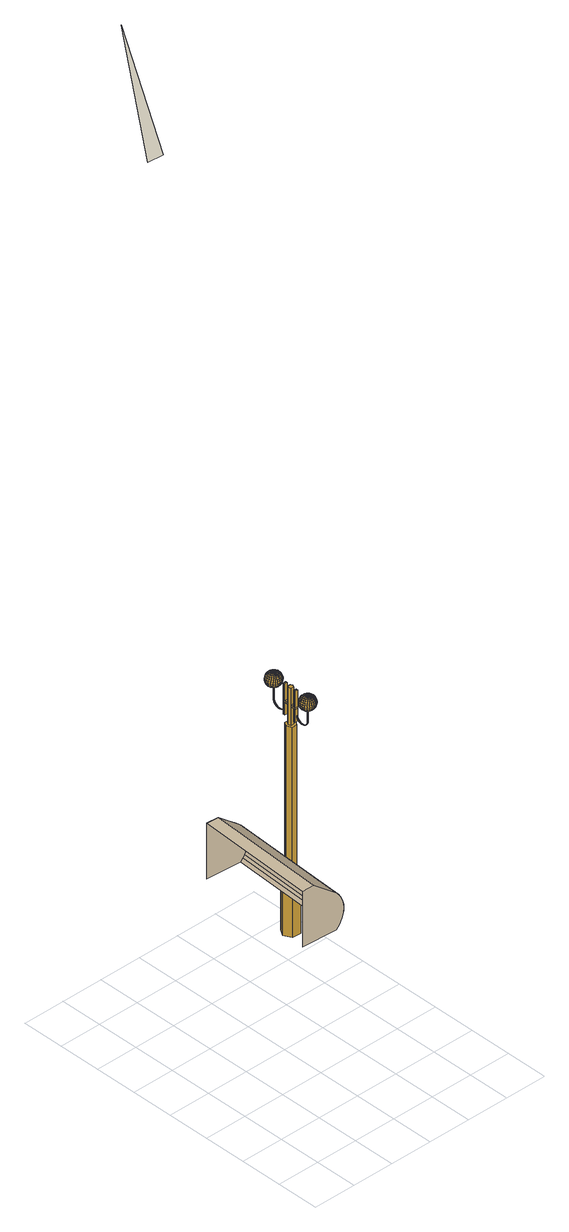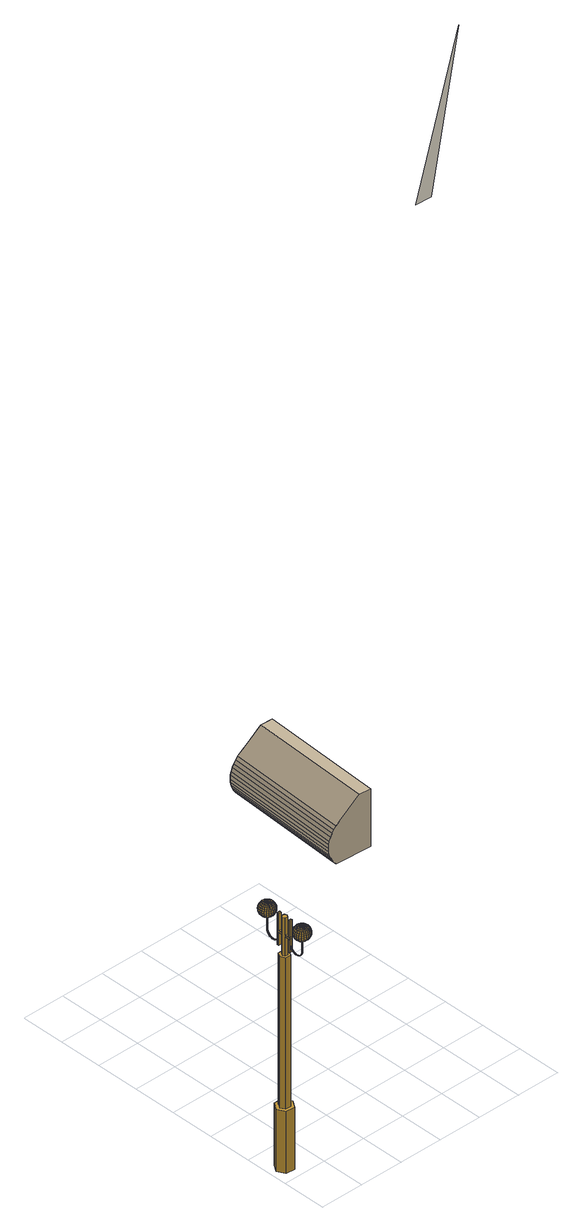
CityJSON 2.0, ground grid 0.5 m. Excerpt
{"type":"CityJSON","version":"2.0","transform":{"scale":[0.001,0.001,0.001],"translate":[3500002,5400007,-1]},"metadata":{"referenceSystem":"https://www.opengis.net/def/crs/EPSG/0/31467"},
"CityObjects":{
"building1":{"type":"Building","children":["building1-1"],"geometry":[{"type":"MultiSurface","lod":"3","boundaries":[[[0,1,2]]],"semantics":{"surfaces":[{"type":"WallSurface"}],"values":[0]}}]},
"building1-1":{"type":"BuildingInstallation","attributes":{"function":"1070"},"parents":["building1"],"geometry":[{"type":"MultiSurface","lod":"3","boundaries":[[[3,4,5,6]],[[7,8,9,10]],[[4,7,10,5]],[[11,12,13,14]],[[15,3,6,16]],[[17,18,19,20,21,22,23,24]],[[19,25,16,6,5,10,9,26,27,14,13,28,29,30,31,22,21,20]],[[32,23,22,31]],[[33,15,16,25]],[[34,35,29,28]],[[18,33,25,19]],[[36,11,14,27]],[[8,37,26,9]],[[37,36,27,26]],[[35,34,12,11,36,37,8,7,4,3,15,33,18,17,24,23,32,38]],[[12,34,28,13]]]}]},
"cityfurniture1":{"type":"CityFurniture","attributes":{"function":"1150"},"geometry":[{"type":"MultiSurface","lod":"3","boundaries":[[[39,40,41,42,43,44,45,46,47,48,49,50,51,52,53,54,55,56,57,58,59,60,61,62,63,64]],[[65,66,67,68,69,70]],[[71,72,66,67]],[[73,74,70,69]],[[75,73,69,68]],[[76,77,78,79]],[[80,81,82,83]],[[78,83,82,79]],[[84,85,86,87]],[[88,89,90,91,92,93]],[[89,94,95,96,91,90]],[[97,98,99,100]],[[101,102,103,104]],[[94,105,106,107,96,95]],[[108,109,98,97]],[[110,111,112]],[[113,110,114]],[[115,111,113,116]],[[111,115,117,118,119,120,114,113]],[[121,115,117]],[[111,110,113]],[[122,123,124,125]],[[105,126,127,88]],[[84,128,129,85]],[[124,130,131,128,84,125]],[[88,127,131,130,132,89]],[[110,112,133,134]],[[89,132,135,94]],[[136,137,138,139,140,141]],[[135,142,143,126,105,94]],[[144,145,146,147]],[[143,129,128,131,127,126]],[[103,148,149,150]],[[142,123,122,85,129,143]],[[147,146,151,109]],[[118,152,153,154,155,148,149,156,157,158,159,160,75,68,67,71,161,162,163,164,165,166,167,151,146,145,168,121,117]],[[169,170,171,172]],[[173,144,147,174]],[[133,168,145,144]],[[175,152,153,170]],[[176,175,170,169]],[[125,77,80,122]],[[125,84,87,177,78,77]],[[178,179,180,181]],[[182,183,137,136]],[[184,182,136,141]],[[112,121,168,133]],[[185,184,141,140]],[[186,185,140,139]],[[170,153,154,171]],[[187,186,139,138]],[[183,187,138,137]],[[119,175,152,118]],[[134,133,144,173]],[[110,112,121,117,188,189,190,114]],[[180,157,158,191]],[[150,149,156,179]],[[174,147,109,108]],[[181,180,191,192]],[[120,176,175,119]],[[193,165,164,194]],[[195,194,196,197]],[[109,151,167,98]],[[104,103,150,198]],[[102,155,148,103]],[[199,160,75,73]],[[200,201,202,203]],[[202,161,71,72]],[[171,154,155,102]],[[204,205,199,206]],[[172,171,102,101]],[[114,110,134,173,174,108,97,100,207,195,197,200,203,208,65,70,74,206,204,192,181,178,198,104,101,172,169,176,120]],[[99,166,165,193]],[[179,156,157,180]],[[188,118,119,189]],[[209,210,211,212]],[[210,213,214,211]],[[215,209,212,216]],[[216,212,211,214,217,218]],[[213,219,217,214]],[[219,220,218,217]],[[220,215,216,218]],[[205,159,160,199]],[[203,202,72,208]],[[201,162,161,202]],[[111,121,112]],[[190,120,114]],[[192,191,205,204]],[[189,119,120,190]],[[196,163,162,201]],[[81,76,79,82]],[[191,158,159,205]],[[197,196,201,200]],[[98,167,166,99]],[[198,150,179,178]],[[85,122,80,83,221,86]],[[86,222,223,87]],[[207,193,194,195]],[[208,72,66,65]],[[206,199,73,74]],[[188,117,118]],[[100,99,193,207]],[[194,164,163,196]],[[105,88,93,106]],[[121,111,115]],[[224,225,226,227]],[[228,229,230,231]],[[224,64,63,227]],[[232,233,234,235]],[[236,237,238,239,240,241,242,243,244,245,246,247,248,249,250,251,252,253,254,255,256,257,258,259]],[[260,261,262,263]],[[264,265,225,224]],[[266,106,93,267]],[[260,56,55,263]],[[268,269,270,271]],[[225,268,271,226]],[[272,273,274,275]],[[261,276,277,262]],[[278,279,280,281]],[[282,283,284,285]],[[95,286,287,90]],[[265,288,268,225]],[[78,177,221,83]],[[288,289,269,268]],[[290,291,292,293]],[[235,234,294,295]],[[296,297,298,299]],[[300,301,302,303]],[[301,304,305,302]],[[304,306,307,305]],[[308,309,310,311]],[[309,312,313,310]],[[273,235,295,274]],[[300,46,45,303]],[[312,296,299,313]],[[314,308,311,315]],[[306,316,317,307]],[[316,318,319,317]],[[318,320,321,319]],[[322,323,324,325]],[[326,327,328,329]],[[226,271,278,229]],[[330,326,329,331]],[[332,330,331,333]],[[334,335,336,337]],[[338,334,337,339]],[[227,226,229,228]],[[328,322,325,340]],[[323,338,339,324]],[[227,63,62,228]],[[269,332,333,270]],[[341,285,314,320]],[[342,343,335,334]],[[344,342,334,338]],[[345,344,338,323]],[[346,345,323,322]],[[327,346,322,328]],[[347,348,327,326]],[[349,347,326,330]],[[350,349,330,332]],[[289,350,332,269]],[[351,290,293,352]],[[353,351,352,354]],[[355,353,354,356]],[[357,355,356,358]],[[357,49,48,358]],[[359,360,361,362]],[[363,359,362,364]],[[365,363,364,366]],[[367,365,366,283]],[[368,367,283,282]],[[369,370,368,371]],[[372,369,371,291]],[[371,368,282,373]],[[374,375,372,376]],[[375,377,369,372]],[[377,378,370,369]],[[370,379,367,368]],[[379,380,365,367]],[[380,381,363,365]],[[381,382,359,363]],[[382,383,360,359]],[[384,50,49,357]],[[329,328,340,385]],[[331,329,385,386]],[[271,270,279,278]],[[320,314,315,321]],[[315,311,387,388]],[[311,310,389,387]],[[310,313,390,389]],[[313,299,391,390]],[[392,341,320,318]],[[393,392,318,316]],[[394,393,316,306]],[[395,394,306,304]],[[396,397,301,300]],[[396,47,46,300]],[[398,399,296,312]],[[399,400,297,296]],[[397,395,304,301]],[[401,398,312,309]],[[284,401,309,308]],[[285,284,308,314]],[[373,282,285,341]],[[292,373,341,392]],[[293,292,392,393]],[[352,293,393,394]],[[354,352,394,395]],[[402,52,51,403]],[[356,354,395,397]],[[358,356,397,396]],[[358,48,47,396]],[[364,362,399,398]],[[362,361,400,399]],[[283,366,401,284]],[[291,371,373,292]],[[404,405,406,407,408,409]],[[107,410,411,92]],[[87,223,412,177]],[[223,222,413,412]],[[234,414,415,294]],[[106,266,410,107]],[[416,417,418,419]],[[417,420,421,418]],[[420,422,423,421]],[[424,59,58,425]],[[424,426,427,425]],[[428,429,232,430]],[[431,428,430,432]],[[433,434,435,436]],[[222,86,221,413]],[[87,86,221,177]],[[437,96,91,438]],[[90,287,438,91]],[[286,95,96,437]],[[287,286,437,438]],[[439,440,428,431]],[[413,221,177,412]],[[92,91,96,107]],[[83,80,77,78]],[[430,232,235,273]],[[423,431,432,441]],[[442,386,443,444]],[[445,446,447,448,449,450]],[[451,440,439,452,453,454]],[[279,442,444,280]],[[429,455,233,232]],[[441,432,272,456]],[[233,457,414,234]],[[440,458,429,428]],[[386,385,459,443]],[[81,80,77,76]],[[460,426,424,461,231,230]],[[462,416,434,463,280,444]],[[424,461,231,61,60,59]],[[464,420,417,465,443,459]],[[385,340,466,459]],[[434,416,419,435]],[[467,468,469,455]],[[458,467,455,429]],[[470,471,472,473,474,475]],[[281,280,463,434,433,476]],[[476,433,426,460,230,281]],[[452,439,422,477,466,453]],[[455,469,457,233]],[[478,467,458,479,480,481]],[[477,422,420,464,459,466]],[[435,419,482,483]],[[421,423,441,484]],[[418,421,484,485]],[[432,430,273,272]],[[427,436,486,487]],[[425,427,487,488]],[[419,418,485,482]],[[436,435,483,486]],[[106,93,92,107]],[[266,267,411,410]],[[425,58,57,488]],[[426,433,436,427]],[[267,93,92,411]],[[489,490,491,492,493,494]],[[446,495,496,497,448,447]],[[498,499,500,501,402,502]],[[471,404,409,408,473,472]],[[405,503,504,505,407,406]],[[488,57,56,260]],[[422,439,431,423]],[[229,278,281,230]],[[299,298,506,391]],[[303,45,44,507]],[[303,302,508,507]],[[302,305,509,508]],[[305,307,510,509]],[[307,317,511,510]],[[317,319,512,511]],[[319,321,513,512]],[[321,315,388,513]],[[388,387,514,515]],[[387,389,516,514]],[[389,390,517,516]],[[390,391,518,517]],[[391,506,519,518]],[[507,44,43,520]],[[507,508,521,520]],[[508,509,522,521]],[[509,510,523,522]],[[510,511,524,523]],[[511,512,525,524]],[[228,62,61,231]],[[264,39,64,224]],[[526,527,343,342]],[[528,526,342,344]],[[529,528,344,345]],[[530,529,345,346]],[[348,530,346,327]],[[531,532,348,347]],[[533,531,347,349]],[[534,533,349,350]],[[535,534,350,289]],[[536,535,289,288]],[[537,536,288,265]],[[538,537,265,264]],[[538,40,39,264]],[[539,540,527,526]],[[541,539,526,528]],[[542,541,528,529]],[[543,542,529,530]],[[532,543,530,348]],[[544,545,532,531]],[[546,544,531,533]],[[547,546,533,534]],[[548,547,534,535]],[[549,548,535,536]],[[550,549,536,537]],[[551,550,537,538]],[[551,41,40,538]],[[552,553,540,539]],[[554,552,539,541]],[[555,554,541,542]],[[556,555,542,543]],[[545,556,543,532]],[[557,558,545,544]],[[559,557,544,546]],[[560,559,546,547]],[[561,560,547,548]],[[562,561,548,549]],[[563,562,549,550]],[[564,563,550,551]],[[564,42,41,551]],[[565,566,553,552]],[[567,565,552,554]],[[568,567,554,555]],[[569,568,555,556]],[[558,569,556,545]],[[570,515,558,557]],[[525,570,557,559]],[[524,525,559,560]],[[523,524,560,561]],[[522,523,561,562]],[[521,522,562,563]],[[520,521,563,564]],[[520,43,42,564]],[[518,519,566,565]],[[517,518,565,567]],[[516,517,567,568]],[[514,516,568,569]],[[515,514,569,558]],[[513,388,515,570]],[[512,513,570,525]],[[337,336,571,481]],[[339,337,481,480]],[[324,339,480,454]],[[384,572,355,357]],[[572,573,353,355]],[[573,574,351,353]],[[574,376,290,351]],[[376,372,291,290]],[[366,364,398,401]],[[575,374,376,574]],[[576,575,574,573]],[[403,51,50,384]],[[577,578,383,382]],[[579,577,382,381]],[[580,579,381,380]],[[581,580,380,379]],[[378,581,379,370]],[[492,491,378,377]],[[582,492,377,375]],[[497,582,375,374]],[[448,497,374,575]],[[449,448,575,576]],[[501,449,576,583]],[[402,501,583,403]],[[403,583,572,384]],[[583,576,573,572]],[[465,417,416,462,444,443]],[[499,445,450,449,501,500]],[[584,468,467,478,481,571]],[[53,52,402,502,498,54]],[[479,458,440,451,454,480]],[[585,582,497,496,495,586]],[[586,494,493,492,582,585]],[[491,474,581,378]],[[474,473,580,581]],[[473,408,579,580]],[[408,407,577,579]],[[407,505,578,577]],[[456,272,275,587]],[[485,484,588,589]],[[486,483,590,276]],[[482,485,589,591]],[[483,482,591,590]],[[487,486,276,261]],[[484,441,456,588]],[[488,487,261,260]],[[276,590,592,277]],[[590,591,593,592]],[[591,589,594,593]],[[589,588,595,594]],[[588,456,587,595]],[[587,275,470,489]],[[275,274,471,470]],[[274,295,404,471]],[[295,294,405,404]],[[294,415,503,405]],[[263,55,54,498]],[[263,262,499,498]],[[262,277,445,499]],[[277,592,446,445]],[[592,593,495,446]],[[593,594,586,495]],[[594,595,494,586]],[[595,587,489,494]],[[489,470,475,474,491,490]],[[340,325,453,466]],[[325,324,454,453]],[[270,333,442,279]],[[333,331,386,442]],[[263,498,502,402,403,384,357,358,396,300,303,507,520,564,551,538,264,224,227,228,231,461,424,425,488,260]],[[596,597,598,599]],[[600,601,602,603,604,605,606,607,608,609,610,611,612,613,614,615,616,617,618,619,620,621,622,623,624,625]],[[626,627,628,629,630,631]],[[632,633,631,630]],[[634,635,627,628]],[[634,636,629,628]],[[637,638,639,640]],[[641,642,643,644]],[[645,646,638,637]],[[647,648,649]],[[647,650,651]],[[652,653,654]],[[648,647,650]],[[647,649,655,656]],[[657,658,659,660]],[[643,661,662,663]],[[660,659,664,646]],[[665,666,654,653,667,658,659,664,668,669,670,671,672,673,674,632,630,629,636,675,676,677,678,679,662,661,680,681,682]],[[683,684,685,686]],[[687,657,660,688]],[[655,667,658,657]],[[689,665,682,684]],[[690,689,684,683]],[[691,692,693,694]],[[649,653,667,655]],[[684,682,681,685]],[[689,695,666,665]],[[656,655,657,687]],[[693,678,677,696]],[[663,662,679,692]],[[688,660,646,645]],[[694,693,696,697]],[[690,698,695,689]],[[699,670,671,700]],[[701,700,702,703]],[[646,664,668,638]],[[644,643,663,704]],[[642,680,661,643]],[[705,675,636,634]],[[706,707,708,709]],[[708,674,632,633]],[[685,681,680,642]],[[710,711,705,712]],[[686,685,642,641]],[[651,647,656,687,688,645,637,640,713,701,703,706,709,714,626,627,635,712,710,697,694,691,704,644,641,686,683,690,698]],[[639,669,670,699]],[[692,679,678,693]],[[711,676,675,705]],[[709,708,633,714]],[[707,673,674,708]],[[648,653,649]],[[697,696,711,710]],[[702,672,673,707]],[[696,677,676,711]],[[703,702,707,706]],[[638,668,669,639]],[[704,663,692,691]],[[713,699,700,701]],[[633,714,626,631]],[[712,705,634,635]],[[640,639,699,713]],[[700,671,672,702]],[[648,653,652]],[[715,716,717,718]],[[719,720,721,722]],[[625,715,718,624]],[[723,724,725,726]],[[727,728,729,730,731,732,733,734,735,736,737,738,739,740,741,742,743,744,745,746,747,748,749,750]],[[751,752,753,754]],[[755,756,716,715]],[[617,751,754,616]],[[757,758,759,760]],[[716,757,760,717]],[[761,762,763,764]],[[752,765,766,753]],[[767,768,769,770]],[[771,772,773,774]],[[756,775,757,716]],[[775,776,758,757]],[[777,778,779,780]],[[726,725,781,782]],[[783,784,785,786]],[[787,788,789,790]],[[788,791,792,789]],[[791,793,794,792]],[[795,796,797,798]],[[796,799,800,797]],[[762,726,782,763]],[[607,787,790,606]],[[799,783,786,800]],[[801,795,798,802]],[[793,803,804,794]],[[803,805,806,804]],[[805,807,808,806]],[[809,810,811,597]],[[812,813,814,815]],[[717,760,767,720]],[[816,812,815,817]],[[818,816,817,819]],[[820,821,822,823]],[[824,820,823,825]],[[718,717,720,719]],[[814,809,597,596]],[[810,824,825,811]],[[624,718,719,623]],[[758,818,819,759]],[[826,774,801,807]],[[827,828,821,820]],[[829,827,820,824]],[[830,829,824,810]],[[831,830,810,809]],[[813,831,809,814]],[[832,833,813,812]],[[834,832,812,816]],[[835,834,816,818]],[[776,835,818,758]],[[836,777,780,837]],[[838,836,837,839]],[[840,838,839,841]],[[842,840,841,843]],[[610,842,843,609]],[[844,845,846,847]],[[848,844,847,849]],[[850,848,849,851]],[[852,850,851,772]],[[853,852,772,771]],[[854,855,853,856]],[[857,854,856,778]],[[856,853,771,858]],[[859,860,857,861]],[[860,862,854,857]],[[862,863,855,854]],[[855,864,852,853]],[[864,865,850,852]],[[865,866,848,850]],[[866,867,844,848]],[[867,868,845,844]],[[611,869,842,610]],[[815,814,596,870]],[[817,815,870,871]],[[760,759,768,767]],[[807,801,802,808]],[[802,798,872,873]],[[798,797,874,872]],[[797,800,875,874]],[[800,786,876,875]],[[877,826,807,805]],[[878,877,805,803]],[[879,878,803,793]],[[880,879,793,791]],[[881,882,788,787]],[[608,881,787,607]],[[883,884,783,799]],[[884,885,784,783]],[[882,880,791,788]],[[886,883,799,796]],[[773,886,796,795]],[[774,773,795,801]],[[858,771,774,826]],[[779,858,826,877]],[[780,779,877,878]],[[837,780,878,879]],[[839,837,879,880]],[[613,887,888,612]],[[841,839,880,882]],[[843,841,882,881]],[[609,843,881,608]],[[849,847,884,883]],[[847,846,885,884]],[[772,851,886,773]],[[778,856,858,779]],[[889,890,891,892,893,894]],[[725,895,896,781]],[[897,898,899,900]],[[898,901,902,899]],[[901,903,904,902]],[[620,905,906,619]],[[905,907,908,906]],[[909,910,723,911]],[[912,909,911,913]],[[914,915,916,917]],[[918,919,909,912]],[[911,723,726,762]],[[904,912,913,920]],[[921,871,922,923]],[[924,925,926,927,928,929]],[[930,919,918,931,598,932]],[[768,921,923,769]],[[910,933,724,723]],[[920,913,761,934]],[[724,935,895,725]],[[919,936,910,909]],[[871,870,937,922]],[[938,907,905,939,722,721]],[[940,897,915,941,769,923]],[[939,905,620,621,622,722]],[[942,901,898,943,922,937]],[[870,596,599,937]],[[915,897,900,916]],[[944,945,946,933]],[[936,944,933,910]],[[947,948,949,950,951,952]],[[770,769,941,915,914,953]],[[953,914,907,938,721,770]],[[931,918,903,954,599,598]],[[933,946,935,724]],[[955,944,936,956,957,958]],[[954,903,901,942,937,599]],[[916,900,959,960]],[[902,904,920,961]],[[899,902,961,962]],[[913,911,762,761]],[[908,917,963,964]],[[906,908,964,965]],[[900,899,962,959]],[[917,916,960,963]],[[619,906,965,618]],[[907,914,917,908]],[[966,967,968,969,970,971]],[[925,972,973,974,927,926]],[[975,976,977,978,887,979]],[[948,889,894,893,950,949]],[[890,980,981,982,892,891]],[[618,965,751,617]],[[903,918,912,904]],[[720,767,770,721]],[[786,785,983,876]],[[606,790,984,605]],[[790,789,985,984]],[[789,792,986,985]],[[792,794,987,986]],[[794,804,988,987]],[[804,806,989,988]],[[806,808,990,989]],[[808,802,873,990]],[[873,872,991,992]],[[872,874,993,991]],[[874,875,994,993]],[[875,876,995,994]],[[876,983,996,995]],[[605,984,997,604]],[[984,985,998,997]],[[985,986,999,998]],[[986,987,1000,999]],[[987,988,1001,1000]],[[988,989,1002,1001]],[[623,719,722,622]],[[600,755,715,625]],[[1003,1004,828,827]],[[1005,1003,827,829]],[[1006,1005,829,830]],[[1007,1006,830,831]],[[833,1007,831,813]],[[1008,1009,833,832]],[[1010,1008,832,834]],[[1011,1010,834,835]],[[1012,1011,835,776]],[[1013,1012,776,775]],[[1014,1013,775,756]],[[1015,1014,756,755]],[[601,1015,755,600]],[[1016,1017,1004,1003]],[[1018,1016,1003,1005]],[[1019,1018,1005,1006]],[[1020,1019,1006,1007]],[[1009,1020,1007,833]],[[1021,1022,1009,1008]],[[1023,1021,1008,1010]],[[1024,1023,1010,1011]],[[1025,1024,1011,1012]],[[1026,1025,1012,1013]],[[1027,1026,1013,1014]],[[1028,1027,1014,1015]],[[602,1028,1015,601]],[[1029,1030,1017,1016]],[[1031,1029,1016,1018]],[[1032,1031,1018,1019]],[[1033,1032,1019,1020]],[[1022,1033,1020,1009]],[[1034,1035,1022,1021]],[[1036,1034,1021,1023]],[[1037,1036,1023,1024]],[[1038,1037,1024,1025]],[[1039,1038,1025,1026]],[[1040,1039,1026,1027]],[[1041,1040,1027,1028]],[[603,1041,1028,602]],[[1042,1043,1030,1029]],[[1044,1042,1029,1031]],[[1045,1044,1031,1032]],[[1046,1045,1032,1033]],[[1035,1046,1033,1022]],[[1047,992,1035,1034]],[[1002,1047,1034,1036]],[[1001,1002,1036,1037]],[[1000,1001,1037,1038]],[[999,1000,1038,1039]],[[998,999,1039,1040]],[[997,998,1040,1041]],[[604,997,1041,603]],[[995,996,1043,1042]],[[994,995,1042,1044]],[[993,994,1044,1045]],[[991,993,1045,1046]],[[992,991,1046,1035]],[[990,873,992,1047]],[[989,990,1047,1002]],[[823,822,1048,958]],[[825,823,958,957]],[[811,825,957,932]],[[869,1049,840,842]],[[1049,1050,838,840]],[[1050,1051,836,838]],[[1051,861,777,836]],[[861,857,778,777]],[[851,849,883,886]],[[1052,859,861,1051]],[[1053,1052,1051,1050]],[[612,888,869,611]],[[1054,1055,868,867]],[[1056,1054,867,866]],[[1057,1056,866,865]],[[1058,1057,865,864]],[[863,1058,864,855]],[[969,968,863,862]],[[1059,969,862,860]],[[974,1059,860,859]],[[927,974,859,1052]],[[928,927,1052,1053]],[[978,928,1053,1060]],[[887,978,1060,888]],[[888,1060,1049,869]],[[1060,1053,1050,1049]],[[943,898,897,940,923,922]],[[976,924,929,928,978,977]],[[1061,945,944,955,958,1048]],[[613,614,615,975,979,887]],[[956,936,919,930,932,957]],[[1062,1059,974,973,972,1063]],[[1063,971,970,969,1059,1062]],[[968,951,1058,863]],[[951,950,1057,1058]],[[950,893,1056,1057]],[[893,892,1054,1056]],[[892,982,1055,1054]],[[934,761,764,1064]],[[962,961,1065,1066]],[[963,960,1067,765]],[[959,962,1066,1068]],[[960,959,1068,1067]],[[964,963,765,752]],[[961,920,934,1065]],[[965,964,752,751]],[[765,1067,1069,766]],[[1067,1068,1070,1069]],[[1068,1066,1071,1070]],[[1066,1065,1072,1071]],[[1065,934,1064,1072]],[[1064,764,947,966]],[[764,763,948,947]],[[763,782,889,948]],[[782,781,890,889]],[[781,896,980,890]],[[616,754,975,615]],[[754,753,976,975]],[[753,766,924,976]],[[766,1069,925,924]],[[1069,1070,972,925]],[[1070,1071,1063,972]],[[1071,1072,971,1063]],[[1072,1064,966,971]],[[966,947,952,951,968,967]],[[597,811,932,598]],[[759,819,921,768]],[[819,817,871,921]],[[754,975,979,887,888,869,842,843,881,787,790,984,997,1041,1028,1015,755,715,718,719,722,939,905,906,965,751]]]}]}
},
"vertices":[
[44,2741,13000],[578,2726,11186],[388,2737,11186],
[743,442,3508],[757,441,3470],[839,1845,3470],[825,1847,3508],[765,441,3431],[768,441,3390],[848,1844,3390],[847,1845,3431],[743,442,3271],[726,444,3234],[808,1848,3234],[825,1847,3271],[726,444,3545],[808,1848,3545],[600,451,3672],[677,446,3609],[759,1850,3609],[682,1855,3672],[611,1859,3729],[478,1866,3835],[396,463,3835],[529,456,3729],[785,1849,3579],[847,1845,3350],[839,1845,3310],[785,1849,3201],[759,1850,3170],[339,1874,3170],[339,1874,3835],[257,470,3835],[703,445,3579],[703,445,3201],[677,446,3170],[757,441,3310],[765,441,3350],[257,470,3170],
[2347,3066,3786],[2344,3068,3786],[2342,3068,3786],[2339,3068,3786],[2337,3067,3786],[2335,3066,3786],[2333,3064,3786],[2332,3061,3786],[2332,3059,3786],[2332,3056,3786],[2333,3054,3786],[2334,3051,3786],[2336,3049,3786],[2338,3048,3786],[2340,3049,3786],[2341,3048,3786],[2344,3048,3786],[2346,3049,3786],[2348,3051,3786],[2350,3053,3786],[2351,3055,3786],[2351,3056,3786],[2351,3058,3786],[2351,3060,3786],[2350,3063,3786],[2348,3065,3786],[2336,3057,3778],[2341,3056,3778],[2346,3057,3778],[2346,3059,3778],[2341,3060,3778],[2336,3059,3778],[2346,3057,3618],[2341,3056,3618],[2341,3060,3617],[2336,3059,3618],[2346,3059,3618],[2318,2879,3540],[2318,2879,3690],[2318,2899,3690],[2318,2899,3540],[2347,2878,3690],[2347,2878,3540],[2349,2898,3540],[2349,2898,3690],[2316,2839,3713],[2345,2837,3713],[2347,2878,3713],[2318,2879,3713],[2313,2787,3713],[2313,2787,3690],[2311,2748,3690],[2310,2727,3690],[2310,2727,3713],[2311,2748,3713],[2344,2786,3690],[2341,2746,3690],[2340,2726,3690],[2331,2961,3561],[2337,2961,3562],[2337,2978,3560],[2333,2978,3559],[2330,2943,3564],[2335,2942,3563],[2336,2960,3558],[2332,2960,3559],[2344,2786,3713],[2341,2746,3713],[2340,2726,3713],[2331,2944,3566],[2336,2944,3567],[2328,2900,3618],[2334,2898,3621],[2334,2901,3619],[2329,2898,3621],[2329,2898,3618],[2338,2898,3621],[2333,2899,3623],[2338,2898,3618],[2338,2898,3615],[2333,2899,3612],[2329,2898,3615],[2339,2899,3618],[2345,2837,3690],[2345,2837,3470],[2316,2839,3470],[2316,2839,3690],[2344,2786,3910],[2313,2787,3910],[2316,2839,3910],[2345,2837,3910],[2300,2814,3470],[2300,2814,3910],[2313,2787,3470],[2334,2907,3602],[2329,2906,3602],[2344,2786,3470],[2358,2756,3470],[2390,2807,3470],[2363,2860,3470],[2303,2863,3470],[2270,2812,3470],[2298,2760,3470],[2359,2811,3470],[2359,2811,3910],[2334,2917,3588],[2339,2916,3587],[2340,2928,3575],[2335,2929,3576],[2342,2960,3559],[2343,2978,3557],[2337,2978,3556],[2340,2944,3566],[2339,2904,3601],[2340,2914,3586],[2340,2927,3574],[2341,2943,3564],[2343,2995,3559],[2344,3013,3564],[2344,3029,3574],[2346,3042,3586],[2345,3052,3601],[2345,3050,3602],[2346,3040,3587],[2345,3027,3575],[2344,3012,3566],[2343,2995,3561],[2343,2978,3559],[2342,2960,3561],[2339,2906,3602],[2329,2915,3586],[2334,2914,3585],[2335,2927,3573],[2330,2928,3574],[2330,2916,3587],[2330,2929,3575],[2334,2903,3600],[2329,2905,3601],[2318,2899,3713],[2333,2996,3559],[2338,2996,3558],[2339,3013,3563],[2334,3013,3564],[2358,2756,1720],[2390,2807,1720],[2298,2760,1720],[2270,2812,1720],[2303,2863,1720],[2363,2860,1720],[2338,2897,3617],[2333,2896,3617],[2328,2897,3617],[2340,3029,3573],[2335,3029,3574],[2338,2995,3562],[2339,3012,3567],[2334,3012,3566],[2340,3027,3576],[2335,3028,3575],[2333,2978,3557],[2342,3053,3600],[2335,3041,3587],[2340,3040,3588],[2341,3049,3602],[2336,3050,3602],[2336,3042,3586],[2341,3043,3585],[2336,3053,3601],[2334,2996,3561],[2336,3057,3618],[2430,2803,1000],[2385,2892,1000],[2385,2892,1720],[2430,2803,1720],[2284,2898,1000],[2284,2898,1720],[2376,2719,1000],[2376,2719,1720],[2230,2813,1720],[2276,2724,1720],[2230,2813,1000],[2276,2724,1000],[2349,2898,3713],[2347,2878,3910],[2318,2879,3910],[2348,3065,3778],[2364,3079,3781],[2369,3072,3781],[2350,3063,3778],[2351,3060,3778],[2371,3065,3781],[2372,3057,3781],[2351,3058,3778],[2376,3021,3933],[2362,3035,3942],[2356,3030,3942],[2364,3014,3933],[2356,3066,3778],[2358,3062,3778],[2358,3057,3778],[2358,3053,3778],[2356,3049,3778],[2352,3046,3778],[2349,3043,3778],[2345,3041,3778],[2341,3041,3778],[2336,3042,3778],[2332,3044,3778],[2329,3047,3778],[2326,3050,3778],[2325,3055,3778],[2325,3059,3778],[2325,3064,3778],[2327,3067,3778],[2330,3070,3778],[2334,3073,3778],[2338,3075,3778],[2342,3075,3778],[2347,3074,3778],[2351,3072,3778],[2354,3070,3778],[2346,3049,3778],[2356,3030,3781],[2348,3028,3781],[2344,3048,3778],[2347,3066,3778],[2358,3085,3781],[2341,2746,3910],[2311,2748,3910],[2378,3092,3790],[2391,3103,3804],[2401,3088,3804],[2386,3082,3790],[2378,2987,3903],[2372,2999,3920],[2355,2993,3920],[2358,2981,3903],[2364,3014,3790],[2352,3009,3790],[2390,3069,3790],[2407,3073,3804],[2408,3055,3804],[2391,3055,3790],[2256,3040,3883],[2264,3041,3903],[2262,3062,3903],[2254,3062,3883],[2341,2746,3540],[2311,2748,3540],[2369,3101,3790],[2378,3114,3804],[2271,3021,3821],[2264,3018,3841],[2256,3040,3841],[2264,3041,3821],[2348,3028,3942],[2352,3009,3933],[2312,3068,3942],[2332,3061,3946],[2333,3064,3946],[2315,3075,3942],[2332,3061,3778],[2312,3068,3781],[2315,3075,3781],[2333,3064,3778],[2294,3074,3790],[2299,3086,3790],[2278,3079,3804],[2285,3094,3804],[2266,3082,3903],[2278,3079,3920],[2285,3094,3920],[2275,3101,3903],[2294,3074,3933],[2299,3086,3933],[2258,3085,3883],[2268,3106,3883],[2266,3082,3821],[2275,3101,3821],[2258,3085,3841],[2268,3106,3841],[2256,3086,3862],[2265,3107,3862],[2412,3095,3903],[2401,3088,3920],[2407,3073,3920],[2419,3075,3903],[2408,3119,3862],[2406,3117,3883],[2419,3098,3883],[2421,3099,3862],[2406,3117,3841],[2419,3098,3841],[2400,3111,3821],[2412,3095,3821],[2369,3072,3942],[2350,3063,3946],[2351,3060,3946],[2371,3065,3942],[2386,3082,3933],[2390,3069,3933],[2427,3076,3883],[2251,3063,3862],[2364,3079,3942],[2348,3065,3946],[2378,3092,3933],[2391,3103,3920],[2400,3111,3903],[2390,3134,3862],[2388,3131,3883],[2388,3131,3841],[2385,3125,3821],[2282,3027,3804],[2276,3044,3804],[2297,3035,3790],[2292,3047,3790],[2314,3044,3781],[2312,3052,3781],[2333,3054,3778],[2332,3056,3778],[2314,3044,3942],[2333,3054,3946],[2332,3056,3946],[2312,3052,3942],[2297,3035,3933],[2292,3047,3933],[2282,3027,3920],[2276,3044,3920],[2271,3021,3903],[2264,3018,3883],[2275,2998,3862],[2277,2999,3883],[2261,3017,3862],[2277,2999,3841],[2253,3039,3862],[2298,2991,3821],[2294,2984,3841],[2282,3005,3821],[2293,2983,3862],[2294,2984,3883],[2282,3005,3903],[2292,3013,3920],[2305,3025,3933],[2319,3037,3942],[2334,3051,3946],[2334,3051,3778],[2430,3077,3862],[2427,3076,3841],[2288,3117,3903],[2283,3123,3883],[2296,3108,3920],[2307,3096,3933],[2321,3081,3942],[2254,3062,3841],[2262,3062,3821],[2274,3061,3804],[2291,3060,3790],[2332,3059,3778],[2311,3060,3781],[2291,3060,3933],[2311,3060,3942],[2332,3059,3946],[2274,3061,3920],[2338,3048,3778],[2336,3049,3778],[2339,3008,3933],[2340,3027,3942],[2336,3028,3942],[2332,3028,3942],[2326,3010,3933],[2333,3009,3933],[2340,2726,3910],[2310,2727,3910],[2318,2899,3910],[2349,2898,3910],[2346,3049,3946],[2344,3048,3946],[2417,3034,3821],[2425,3032,3841],[2415,3011,3841],[2408,3015,3821],[2427,3031,3862],[2418,3010,3862],[2425,3032,3883],[2415,3011,3883],[2351,3055,3778],[2350,3053,3778],[2371,3049,3781],[2367,3042,3781],[2398,3022,3920],[2384,3030,3933],[2387,3009,3920],[2408,3015,3903],[2395,3000,3903],[2389,3043,3790],[2405,3038,3804],[2398,3022,3804],[2384,3030,3790],[2340,2726,3540],[2310,2727,3540],[2417,3034,3903],[2405,3038,3920],[2400,2993,3883],[2419,3075,3821],[2429,3054,3841],[2421,3054,3821],[2339,3008,3790],[2338,2991,3804],[2330,2993,3804],[2321,2995,3804],[2326,3010,3790],[2333,3009,3790],[2407,3047,3920],[2419,3044,3903],[2421,3054,3903],[2408,3055,3920],[2367,3042,3942],[2382,2980,3883],[2348,3051,3946],[2389,3043,3933],[2432,3054,3862],[2372,3053,3781],[2351,3056,3778],[2419,3044,3821],[2407,3047,3804],[2429,3043,3862],[2427,3043,3841],[2429,3054,3883],[2371,3049,3942],[2351,3055,3946],[2350,3053,3946],[2338,2979,3903],[2338,2991,3920],[2330,2993,3920],[2321,2995,3920],[2317,2982,3903],[2327,2980,3903],[2391,3049,3790],[2427,3043,3883],[2372,3053,3942],[2391,3049,3933],[2391,3055,3933],[2372,3057,3942],[2395,3000,3821],[2387,3009,3804],[2402,2991,3862],[2400,2993,3841],[2376,3021,3790],[2362,3035,3781],[2348,3051,3778],[2337,2971,3883],[2326,2973,3883],[2314,2975,3883],[2314,2973,3862],[2325,2970,3862],[2338,2968,3862],[2338,2979,3821],[2327,2980,3821],[2317,2982,3821],[2341,3048,3778],[2340,3027,3781],[2336,3028,3781],[2332,3028,3781],[2340,3049,3778],[2341,3048,3946],[2340,3049,3946],[2338,3048,3946],[2335,3066,3946],[2335,3066,3778],[2321,3081,3781],[2307,3096,3790],[2296,3108,3804],[2288,3117,3821],[2283,3123,3841],[2280,3125,3862],[2305,3129,3903],[2302,3136,3883],[2311,3117,3920],[2318,3103,3933],[2327,3086,3942],[2337,3067,3946],[2337,3067,3778],[2327,3086,3781],[2318,3103,3790],[2311,3117,3804],[2305,3129,3821],[2302,3136,3841],[2358,3085,3942],[2347,3066,3946],[2369,3101,3933],[2378,3114,3920],[2385,3125,3903],[2369,3144,3862],[2368,3141,3883],[2368,3141,3841],[2365,3134,3821],[2362,3122,3804],[2357,3106,3790],[2351,3088,3781],[2344,3068,3778],[2351,3088,3942],[2344,3068,3946],[2357,3106,3933],[2362,3122,3920],[2365,3134,3903],[2346,3148,3862],[2345,3145,3883],[2345,3145,3841],[2345,3138,3821],[2344,3125,3804],[2344,3109,3790],[2342,3089,3781],[2342,3068,3778],[2342,3089,3942],[2342,3068,3946],[2344,3109,3933],[2344,3125,3920],[2345,3138,3903],[2322,3146,3862],[2323,3144,3883],[2323,3144,3841],[2324,3136,3821],[2327,3123,3804],[2331,3108,3790],[2335,3089,3781],[2339,3068,3778],[2335,3089,3942],[2339,3068,3946],[2331,3108,3933],[2327,3123,3920],[2324,3136,3903],[2300,3138,3862],[2351,3058,3946],[2319,3037,3781],[2305,3025,3790],[2292,3013,3804],[2305,3002,3804],[2314,3016,3790],[2325,3032,3942],[2336,3049,3946],[2314,3016,3933],[2305,3002,3920],[2298,2991,3903],[2314,2975,3841],[2325,3032,3781],[2351,3056,3946],[2326,2973,3841],[2337,2971,3841],[2360,2973,3883],[2383,2978,3862],[2382,2980,3841],[2372,2999,3804],[2378,2987,3821],[2355,2993,3804],[2358,2981,3821],[2360,2973,3841],[2361,2970,3862],[2234,2548,3882],[2242,2550,3902],[2240,2570,3902],[2232,2570,3882],[2314,2558,3785],[2316,2557,3785],[2319,2557,3785],[2321,2557,3785],[2324,2558,3785],[2326,2559,3785],[2327,2561,3785],[2329,2564,3785],[2329,2565,3785],[2329,2569,3785],[2328,2571,3785],[2327,2573,3785],[2325,2575,3785],[2322,2576,3785],[2321,2576,3785],[2320,2576,3785],[2317,2576,3785],[2315,2576,3785],[2312,2574,3785],[2310,2572,3785],[2309,2569,3785],[2310,2568,3785],[2309,2567,3785],[2309,2564,3785],[2310,2561,3785],[2312,2560,3785],[2325,2567,3777],[2324,2565,3777],[2319,2564,3777],[2314,2566,3777],[2314,2568,3777],[2320,2568,3777],[2314,2568,3617],[2320,2568,3618],[2319,2564,3617],[2324,2565,3617],[2314,2566,3617],[2329,2664,3560],[2324,2664,3561],[2323,2646,3559],[2328,2646,3558],[2330,2681,3564],[2325,2682,3563],[2324,2665,3557],[2329,2664,3558],[2330,2680,3566],[2325,2680,3567],[2332,2725,3618],[2326,2726,3620],[2328,2724,3618],[2331,2726,3620],[2331,2726,3617],[2322,2727,3620],[2323,2725,3618],[2322,2727,3617],[2327,2717,3602],[2332,2718,3601],[2326,2708,3587],[2321,2709,3587],[2321,2696,3575],[2325,2695,3576],[2319,2665,3558],[2318,2647,3556],[2323,2646,3555],[2320,2681,3566],[2322,2721,3600],[2322,2727,3614],[2322,2719,3601],[2320,2664,3560],[2318,2647,3558],[2317,2629,3560],[2317,2613,3566],[2316,2597,3575],[2316,2584,3587],[2315,2575,3601],[2315,2572,3600],[2315,2583,3585],[2316,2596,3573],[2316,2612,3564],[2318,2629,3558],[2321,2682,3564],[2320,2697,3573],[2322,2711,3585],[2331,2710,3585],[2326,2711,3585],[2326,2698,3572],[2330,2697,3573],[2332,2709,3587],[2331,2696,3575],[2326,2722,3600],[2331,2721,3600],[2327,2628,3558],[2322,2628,3557],[2321,2611,3563],[2327,2611,3564],[2327,2727,3611],[2321,2595,3572],[2326,2596,3573],[2331,2726,3614],[2322,2629,3561],[2322,2613,3567],[2326,2612,3566],[2321,2598,3576],[2326,2597,3575],[2328,2646,3556],[2320,2571,3600],[2325,2584,3587],[2320,2585,3587],[2319,2575,3602],[2324,2574,3601],[2326,2582,3585],[2320,2582,3585],[2324,2572,3600],[2328,2629,3560],[2325,2567,3617],[2312,2560,3777],[2296,2546,3781],[2291,2552,3781],[2310,2561,3777],[2309,2564,3777],[2289,2560,3781],[2288,2568,3781],[2309,2567,3777],[2286,2603,3933],[2298,2589,3942],[2305,2594,3942],[2296,2611,3933],[2304,2559,3777],[2302,2563,3777],[2302,2567,3777],[2303,2572,3777],[2305,2575,3777],[2308,2579,3777],[2311,2582,3777],[2316,2583,3777],[2321,2583,3777],[2325,2583,3777],[2328,2581,3777],[2331,2578,3777],[2334,2574,3777],[2336,2570,3777],[2336,2566,3777],[2335,2562,3777],[2333,2557,3777],[2331,2554,3777],[2327,2551,3777],[2323,2550,3777],[2318,2549,3777],[2314,2550,3777],[2310,2552,3777],[2307,2555,3777],[2315,2576,3777],[2305,2594,3781],[2313,2596,3781],[2317,2576,3777],[2314,2558,3777],[2303,2541,3781],[2282,2532,3790],[2270,2522,3803],[2260,2536,3803],[2275,2544,3790],[2282,2637,3902],[2288,2626,3919],[2305,2632,3919],[2303,2644,3902],[2296,2611,3790],[2308,2616,3790],[2270,2556,3790],[2254,2553,3803],[2252,2570,3803],[2269,2569,3790],[2405,2585,3882],[2397,2584,3902],[2399,2562,3902],[2406,2563,3882],[2292,2525,3790],[2283,2510,3803],[2390,2603,3820],[2397,2606,3840],[2405,2585,3840],[2397,2584,3820],[2313,2596,3942],[2308,2616,3933],[2349,2557,3942],[2329,2564,3945],[2327,2561,3945],[2346,2550,3942],[2329,2564,3777],[2349,2557,3781],[2346,2550,3781],[2327,2561,3777],[2367,2551,3790],[2362,2539,3790],[2383,2546,3803],[2375,2530,3803],[2395,2542,3902],[2383,2546,3919],[2375,2530,3919],[2386,2523,3902],[2367,2551,3933],[2362,2539,3933],[2402,2540,3882],[2393,2519,3882],[2395,2542,3820],[2386,2523,3820],[2402,2540,3840],[2393,2519,3840],[2405,2539,3861],[2395,2517,3861],[2248,2530,3902],[2260,2536,3919],[2254,2553,3919],[2253,2506,3861],[2254,2508,3882],[2241,2526,3882],[2239,2525,3861],[2254,2508,3840],[2241,2526,3840],[2261,2513,3820],[2248,2530,3820],[2291,2552,3942],[2310,2561,3945],[2309,2564,3945],[2289,2560,3942],[2275,2544,3933],[2270,2556,3933],[2409,2562,3861],[2296,2546,3942],[2312,2560,3945],[2282,2532,3933],[2270,2522,3919],[2261,2513,3902],[2271,2490,3861],[2272,2493,3882],[2272,2493,3840],[2276,2500,3820],[2378,2597,3803],[2384,2580,3803],[2364,2590,3790],[2369,2577,3790],[2347,2581,3781],[2350,2573,3781],[2328,2571,3777],[2329,2569,3777],[2347,2581,3942],[2328,2571,3945],[2329,2569,3945],[2350,2573,3942],[2364,2590,3933],[2369,2577,3933],[2378,2597,3919],[2384,2580,3919],[2390,2603,3902],[2397,2606,3882],[2386,2627,3861],[2384,2625,3882],[2399,2608,3861],[2384,2625,3840],[2407,2586,3861],[2362,2633,3820],[2367,2640,3840],[2378,2620,3820],[2368,2642,3861],[2367,2640,3882],[2378,2620,3902],[2369,2612,3919],[2357,2600,3933],[2342,2587,3942],[2327,2573,3945],[2327,2573,3777],[2231,2548,3861],[2234,2548,3840],[2372,2507,3902],[2378,2502,3882],[2364,2517,3919],[2353,2529,3933],[2340,2544,3942],[2406,2563,3840],[2399,2562,3820],[2386,2563,3803],[2370,2564,3790],[2329,2565,3777],[2350,2565,3781],[2370,2564,3933],[2350,2565,3942],[2329,2565,3945],[2386,2563,3919],[2322,2576,3777],[2325,2575,3777],[2321,2616,3933],[2321,2597,3942],[2325,2596,3942],[2329,2596,3942],[2335,2614,3933],[2329,2616,3933],[2315,2576,3945],[2317,2576,3945],[2243,2591,3820],[2236,2594,3840],[2245,2614,3840],[2252,2610,3820],[2234,2593,3861],[2244,2615,3861],[2236,2594,3882],[2245,2614,3882],[2309,2569,3777],[2310,2572,3777],[2289,2576,3781],[2293,2583,3781],[2263,2603,3919],[2277,2594,3933],[2274,2615,3919],[2252,2610,3902],[2266,2626,3902],[2271,2582,3790],[2256,2586,3803],[2263,2603,3803],[2277,2594,3790],[2243,2591,3902],[2256,2586,3919],[2260,2631,3882],[2242,2550,3820],[2232,2570,3840],[2240,2570,3820],[2321,2616,3790],[2322,2633,3803],[2331,2632,3803],[2340,2630,3803],[2335,2614,3790],[2329,2616,3790],[2255,2578,3919],[2241,2581,3902],[2252,2570,3919],[2293,2583,3942],[2279,2644,3882],[2312,2574,3945],[2271,2582,3933],[2229,2570,3861],[2289,2572,3781],[2310,2568,3777],[2241,2581,3820],[2255,2578,3803],[2231,2583,3861],[2234,2581,3840],[2289,2576,3942],[2309,2569,3945],[2310,2572,3945],[2323,2646,3902],[2322,2633,3919],[2331,2632,3919],[2340,2630,3919],[2343,2642,3902],[2333,2644,3902],[2270,2575,3790],[2234,2581,3882],[2289,2572,3942],[2270,2575,3933],[2269,2569,3933],[2288,2568,3942],[2266,2626,3820],[2274,2615,3803],[2259,2633,3861],[2260,2631,3840],[2286,2603,3790],[2298,2589,3781],[2312,2574,3777],[2323,2654,3882],[2335,2652,3882],[2346,2649,3882],[2347,2652,3861],[2335,2654,3861],[2324,2656,3861],[2323,2646,3820],[2333,2644,3820],[2343,2642,3820],[2320,2576,3777],[2321,2597,3781],[2325,2596,3781],[2329,2596,3781],[2321,2576,3777],[2320,2576,3945],[2321,2576,3945],[2322,2576,3945],[2326,2559,3945],[2326,2559,3777],[2340,2544,3781],[2353,2529,3790],[2364,2517,3803],[2372,2507,3820],[2378,2502,3840],[2380,2500,3861],[2356,2496,3902],[2359,2489,3882],[2349,2507,3919],[2343,2522,3933],[2333,2539,3942],[2324,2558,3945],[2324,2558,3777],[2333,2539,3781],[2343,2522,3790],[2349,2507,3803],[2356,2496,3820],[2359,2489,3840],[2303,2541,3942],[2314,2558,3945],[2292,2525,3933],[2283,2510,3919],[2276,2500,3902],[2292,2480,3861],[2293,2483,3882],[2293,2483,3840],[2295,2491,3820],[2299,2502,3803],[2304,2518,3790],[2310,2537,3781],[2316,2557,3777],[2310,2537,3942],[2316,2557,3945],[2304,2518,3933],[2299,2502,3919],[2295,2491,3902],[2315,2476,3861],[2315,2479,3882],[2315,2479,3840],[2315,2487,3820],[2316,2499,3803],[2316,2517,3790],[2318,2535,3781],[2319,2557,3777],[2318,2535,3942],[2319,2557,3945],[2316,2517,3933],[2316,2499,3919],[2315,2487,3902],[2338,2478,3861],[2337,2481,3882],[2337,2481,3840],[2336,2489,3820],[2334,2501,3803],[2330,2517,3790],[2326,2536,3781],[2321,2557,3777],[2326,2536,3942],[2321,2557,3945],[2330,2517,3933],[2334,2501,3919],[2336,2489,3902],[2360,2486,3861],[2309,2567,3945],[2342,2587,3781],[2357,2600,3790],[2369,2612,3803],[2355,2623,3803],[2347,2609,3790],[2336,2593,3942],[2325,2575,3945],[2347,2609,3933],[2355,2623,3919],[2362,2633,3902],[2346,2649,3840],[2336,2593,3781],[2310,2568,3945],[2335,2652,3840],[2323,2654,3840],[2301,2652,3882],[2278,2647,3861],[2279,2644,3840],[2288,2626,3803],[2282,2637,3820],[2305,2632,3803],[2303,2644,3820],[2301,2652,3840],[2300,2654,3861]
]}
